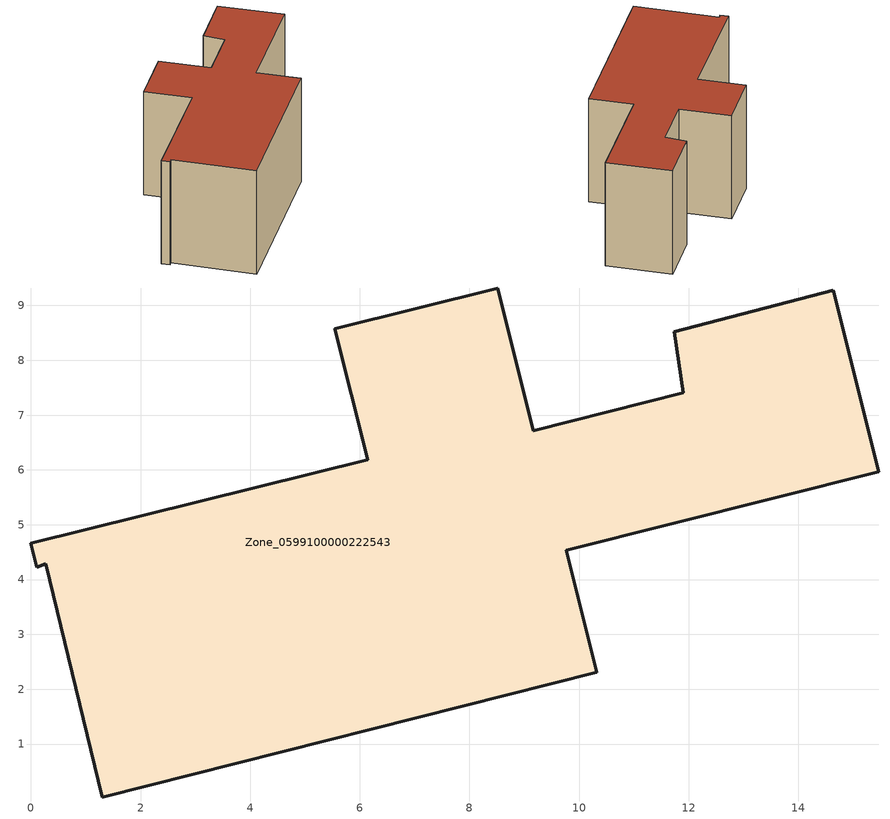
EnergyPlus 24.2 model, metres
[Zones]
Zone_0599100000222543
 floor ground (C_G): 8.51,9.32 9.16,6.72 11.9,7.41 11.73,8.52 14.63,9.28 15.46,5.97 9.76,4.54 10.32,2.31 1.3,0.03 0.27,4.29 0.11,4.23 0,4.66 6.14,6.19 5.54,8.58 z0
 wall outside (C_F): 0.27,4.29 1.3,0.03 10.32,2.31 9.76,4.54 15.46,5.97 14.63,9.28 11.73,8.52 11.9,7.41 9.16,6.72 8.51,9.32 5.54,8.58 6.14,6.19 0,4.66 0.11,4.23 0.27,4.29 z0:5.87
 roof outside (C_R): 0.11,4.23 0.27,4.29 1.3,0.03 10.32,2.31 9.76,4.54 15.46,5.97 14.63,9.28 11.73,8.52 11.9,7.41 9.16,6.72 8.51,9.32 5.54,8.58 6.14,6.19 0,4.66 z5.87
[BUILDING]
Pand.0599100000222543: North Axis=0; Terrain=City; Loads Convergence Tolerance Value=0.04; Temperature Convergence Tolerance Value=0.4; Solar Distribution=FullExterior; Maximum Number of Warmup Days=25; Minimum Number of Warmup Days=1
[Site:Location]
Rotterdam.The.Hague.AP_ZH_NLD Design_Conditions: Latitude=51.96; Longitude=4.45; Time Zone=1; Elevation=-4.5
[SITE:GROUNDTEMPERATURE:BUILDINGSURFACE]
18, 18, 18, 18, 18, 18, 18, 18, 18, 18, 18, 18
[MATERIAL] Thermal Absorptance=0.9; Solar Absorptance=0.7; Visible Absorptance=0.7
Name | Roughness | Thickness | Conductivity | Density | Specific Heat
G.TI.1965-1974 | MediumSmooth | 0.15 | 0.882353 | 540 | 1210
F.TI.1965-1974 | Rough | 0.3 | 0.697674 | 1920 | 840
R.TI.1965-1974 | MediumRough | 0.2 | 0.232558 | 1500 | 1000
[CONSTRUCTION]
C_G: G.TI.1965-1974
C_F: F.TI.1965-1974
C_R: R.TI.1965-1974
[ZONE]
Zone_0599100000222543: Type=1; Multiplier=1; Ceiling Height=Autocalculate; Volume=Autocalculate; Floor Area=autocalculate; Part of Total Floor Area=Yes
[ZONEINFILTRATION:DESIGNFLOWRATE]
Infil_Zone_0599100000222543: Zone or ZoneList or Space or SpaceList=Zone_0599100000222543; Schedule=AlwaysOn; Design Flow Rate Calculation Method=Flow/Area; Flow Rate per Floor Area=0.003; Constant Term Coefficient=1; Temperature Term Coefficient=0; Velocity Term Coefficient=0; Velocity Squared Term Coefficient=0
[HVACTEMPLATE:ZONE:IDEALLOADSAIRSYSTEM]
Zone_0599100000222543: Maximum Heating Supply Air Temperature=50; Minimum Cooling Supply Air Temperature=13; Maximum Heating Supply Air Humidity Ratio=0.0156; Minimum Cooling Supply Air Humidity Ratio=0.0077; Heating Limit=NoLimit; Cooling Limit=NoLimit; Dehumidification Control Type=ConstantSensibleHeatRatio; Cooling Sensible Heat Ratio=0.7; Dehumidification Setpoint=60; Humidification Control Type=None; Humidification Setpoint=30; Outdoor Air Method=None; Outdoor Air Flow Rate per Person=0.00944; Outdoor Air Flow Rate per Zone Floor Area=0; Outdoor Air Flow Rate per Zone=0; Demand Controlled Ventilation Type=None; Outdoor Air Economizer Type=NoEconomizer; Heat Recovery Type=None; Sensible Heat Recovery Effectiveness=0.7; Latent Heat Recovery Effectiveness=0.65
[ZONECONTROL:THERMOSTAT]
ThermostatControl_Zone_0599100000222543: Zone or ZoneList=Zone_0599100000222543; Control Type Schedule=DualSetpointControlType; Control 1=Thermostat_Zone_0599100000222543; Temperature Difference Between Cutout And Setpoint=0
[THERMOSTATSETPOINT:DUALSETPOINT]
Thermostat_Zone_0599100000222543: Heating Setpoint Temperature Schedule=HeatingSetpoint_Zone_0599100000222543; Cooling Setpoint Temperature Schedule=CoolingSetpoint_Zone_0599100000222543
[SCHEDULE:COMPACT]
HeatingSetpoint_Zone_0599100000222543: Through: 12/31, For: AllDays, Until: 24:00, 21
CoolingSetpoint_Zone_0599100000222543: Through: 12/31, For: AllDays, Until: 24:00, 24
DualSetpointControlType: Through: 12/31, For: AllDays, Until: 24:00, 4
AlwaysOn: Through: 12/31, For: AllDays, Until: 24:00, 1
